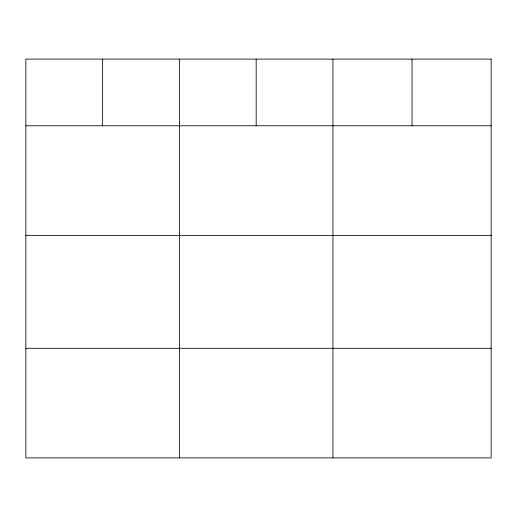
<?xml version="1.0" encoding="UTF-8"?>
<svg xmlns="http://www.w3.org/2000/svg" width="517" height="517" viewBox="0 0 517 517"><rect width="100%" height="100%" fill="white"/><g stroke="black" fill="none" stroke-linecap="round" stroke-linejoin="round"><path stroke-width="0.78" d="M25.85 125.767L491.15 125.767M25.85 235.371L491.15 235.371M25.85 348.296L491.15 348.296M412.049 59.1L412.049 125.767M332.948 59.1L332.948 457.9M256.173 59.1L256.173 125.767M179.399 59.1L179.399 457.9M102.625 59.1L102.625 125.767M491.15 59.1L25.85 59.1L25.85 457.9L491.15 457.9L491.15 59.1"/></g></svg>
